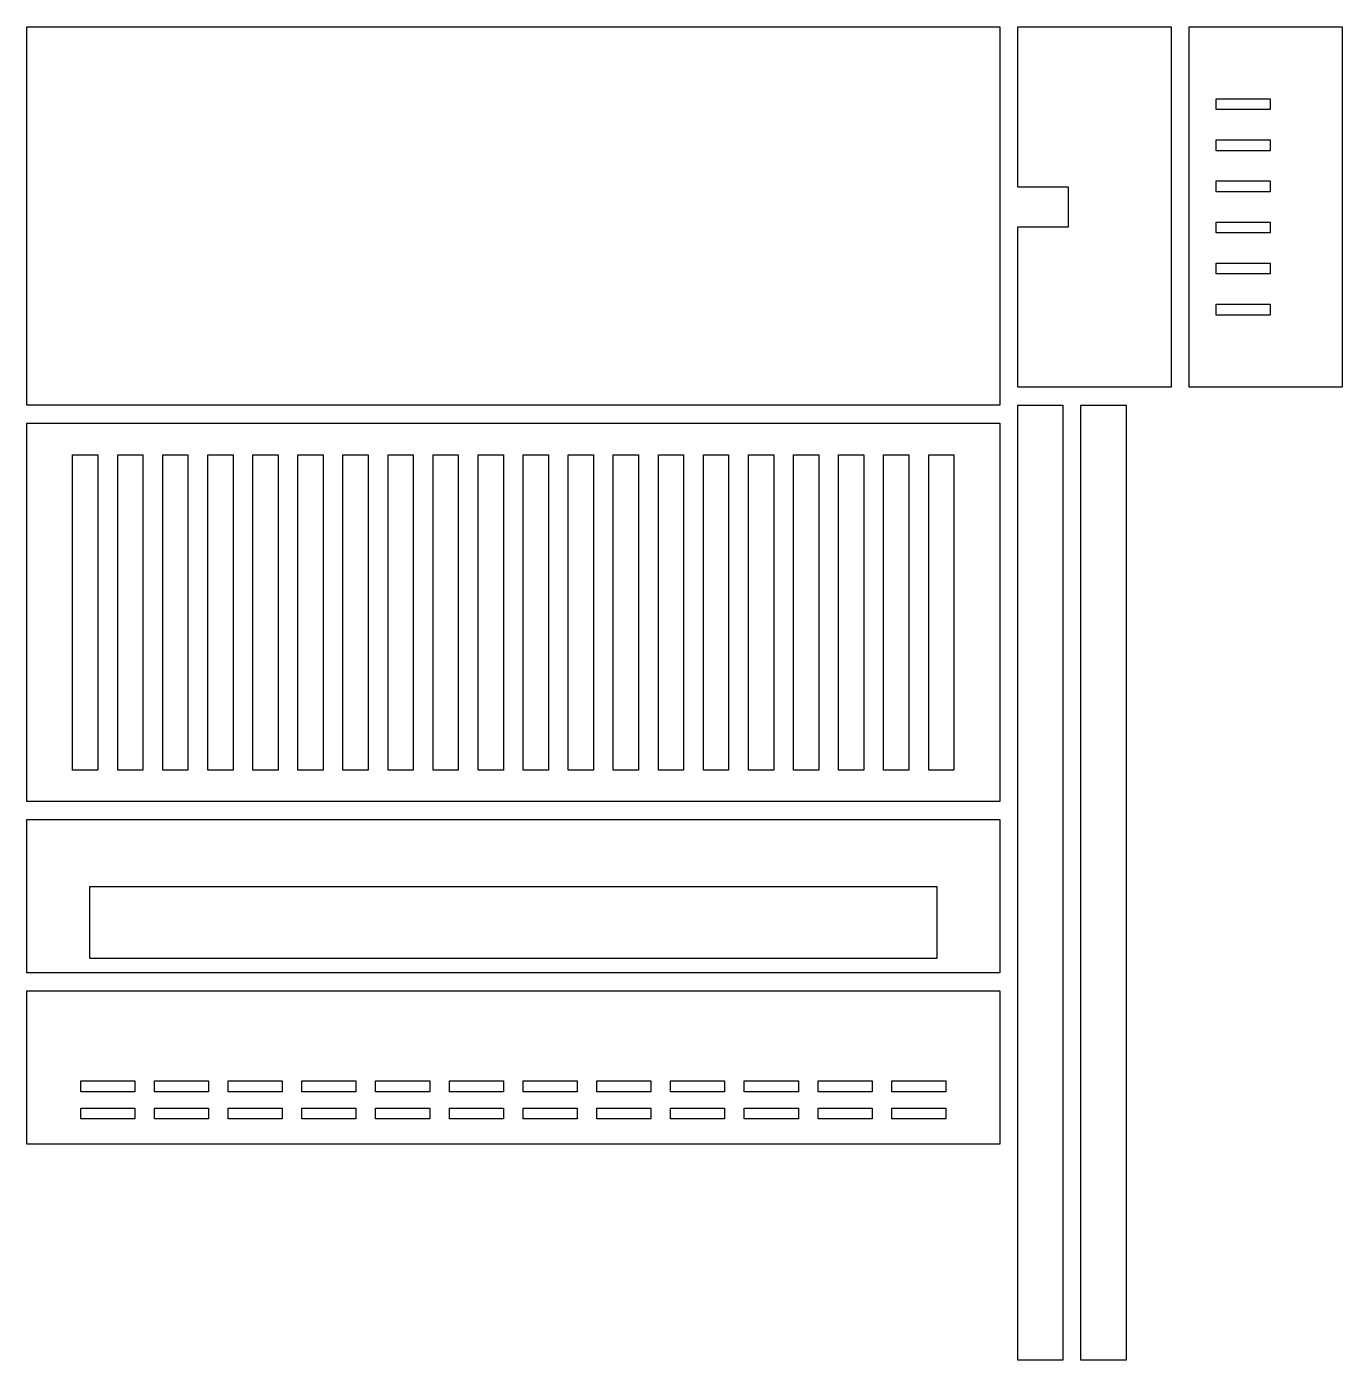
# Model space of a CAD drawing. Header units: millimetres. Extents: x 10 to 740, y 10 to 750.
import ezdxf

# ---------------------------------------------------------------- set-up
doc = ezdxf.new("R2010")
doc.units = ezdxf.units.MM

msp = doc.modelspace()

# ---------------------------------------------------------------- linework, layer by layer
at = {"layer": 'TAIERE', "color": 1}
for p, q in [((10, 750), (550, 750)), ((10, 540), (10, 750)), ((550, 750), (550, 540)), ((560, 661), (560, 750)), ((560, 750), (645, 750)), ((645, 750), (645, 550)), ((655, 550), (655, 750)), ((655, 750), (740, 750)), ((740, 750), (740, 550)), ((670, 704), (670, 710)), ((670, 710), (700, 710)), ((700, 704), (670, 704)), ((700, 710), (700, 704)), ((670, 681.2), (670, 687.2)), ((670, 687.2), (700, 687.2)), ((700, 681.2), (670, 681.2)), ((700, 687.2), (700, 681.2)), ((588, 661), (560, 661)), ((588, 639), (588, 661)), ((670, 658.4), (670, 664.4)), ((670, 664.4), (700, 664.4)), ((700, 664.4), (700, 658.4)), ((700, 658.4), (670, 658.4)), ((560, 550), (560, 639)), ((560, 639), (588, 639)), ((670, 635.6), (670, 641.6)), ((670, 641.6), (700, 641.6)), ((700, 641.6), (700, 635.6)), ((700, 635.6), (670, 635.6)), ((670, 612.8), (670, 618.8)), ((670, 618.8), (700, 618.8)), ((700, 618.8), (700, 612.8)), ((700, 612.8), (670, 612.8)), ((670, 590), (670, 596)), ((670, 596), (700, 596)), ((700, 596), (700, 590)), ((700, 590), (670, 590)), ((645, 550), (560, 550)), ((740, 550), (655, 550)), ((550, 540), (10, 540)), ((560, 10), (560, 540)), ((560, 540), (585, 540)), ((585, 540), (585, 10)), ((595, 10), (595, 540)), ((595, 540), (620, 540)), ((620, 540), (620, 10)), ((10, 530), (550, 530)), ((10, 320), (10, 530)), ((550, 530), (550, 320)), ((35.5, 512.5), (49.5, 512.5)), ((35.5, 337.5), (35.5, 512.5)), ((49.5, 512.5), (49.5, 337.5)), ((60.5, 512.5), (74.5, 512.5)), ((60.5, 337.5), (60.5, 512.5)), ((74.5, 512.5), (74.5, 337.5)), ((85.5, 512.5), (99.5, 512.5)), ((85.5, 337.5), (85.5, 512.5)), ((99.5, 512.5), (99.5, 337.5)), ((110.5, 512.5), (124.5, 512.5)), ((110.5, 337.5), (110.5, 512.5)), ((124.5, 512.5), (124.5, 337.5)), ((135.5, 512.5), (149.5, 512.5)), ((135.5, 337.5), (135.5, 512.5)), ((149.5, 512.5), (149.5, 337.5)), ((160.5, 512.5), (174.5, 512.5)), ((160.5, 337.5), (160.5, 512.5)), ((174.5, 512.5), (174.5, 337.5)), ((185.5, 512.5), (199.5, 512.5)), ((185.5, 337.5), (185.5, 512.5)), ((199.5, 512.5), (199.5, 337.5)), ((210.5, 512.5), (224.5, 512.5)), ((210.5, 337.5), (210.5, 512.5)), ((224.5, 512.5), (224.5, 337.5)), ((235.5, 512.5), (249.5, 512.5)), ((235.5, 337.5), (235.5, 512.5)), ((249.5, 512.5), (249.5, 337.5)), ((260.5, 512.5), (274.5, 512.5)), ((260.5, 337.5), (260.5, 512.5)), ((274.5, 512.5), (274.5, 337.5)), ((285.5, 512.5), (299.5, 512.5)), ((285.5, 337.5), (285.5, 512.5)), ((299.5, 512.5), (299.5, 337.5)), ((310.5, 512.5), (324.5, 512.5)), ((310.5, 337.5), (310.5, 512.5)), ((324.5, 512.5), (324.5, 337.5)), ((335.5, 512.5), (349.5, 512.5)), ((335.5, 337.5), (335.5, 512.5)), ((349.5, 512.5), (349.5, 337.5)), ((360.5, 512.5), (374.5, 512.5)), ((360.5, 337.5), (360.5, 512.5)), ((374.5, 512.5), (374.5, 337.5)), ((385.5, 512.5), (399.5, 512.5)), ((385.5, 337.5), (385.5, 512.5)), ((399.5, 512.5), (399.5, 337.5)), ((410.5, 512.5), (424.5, 512.5)), ((410.5, 337.5), (410.5, 512.5)), ((424.5, 512.5), (424.5, 337.5)), ((435.5, 512.5), (449.5, 512.5)), ((435.5, 337.5), (435.5, 512.5)), ((449.5, 512.5), (449.5, 337.5)), ((460.5, 512.5), (474.5, 512.5)), ((460.5, 337.5), (460.5, 512.5)), ((474.5, 512.5), (474.5, 337.5)), ((485.5, 512.5), (499.5, 512.5)), ((485.5, 337.5), (485.5, 512.5)), ((499.5, 512.5), (499.5, 337.5)), ((510.5, 512.5), (524.5, 512.5)), ((510.5, 337.5), (510.5, 512.5)), ((524.5, 512.5), (524.5, 337.5)), ((49.5, 337.5), (35.5, 337.5)), ((74.5, 337.5), (60.5, 337.5)), ((99.5, 337.5), (85.5, 337.5)), ((124.5, 337.5), (110.5, 337.5)), ((149.5, 337.5), (135.5, 337.5)), ((174.5, 337.5), (160.5, 337.5)), ((199.5, 337.5), (185.5, 337.5)), ((224.5, 337.5), (210.5, 337.5)), ((249.5, 337.5), (235.5, 337.5)), ((274.5, 337.5), (260.5, 337.5)), ((299.5, 337.5), (285.5, 337.5)), ((324.5, 337.5), (310.5, 337.5)), ((349.5, 337.5), (335.5, 337.5)), ((374.5, 337.5), (360.5, 337.5)), ((399.5, 337.5), (385.5, 337.5)), ((424.5, 337.5), (410.5, 337.5)), ((449.5, 337.5), (435.5, 337.5)), ((474.5, 337.5), (460.5, 337.5)), ((499.5, 337.5), (485.5, 337.5)), ((524.5, 337.5), (510.5, 337.5)), ((550, 320), (10, 320)), ((10, 310), (550, 310)), ((10, 225), (10, 310)), ((550, 310), (550, 225)), ((45, 273), (515, 273)), ((45, 233), (45, 273)), ((515, 273), (515, 233)), ((515, 233), (45, 233)), ((550, 225), (10, 225)), ((10, 215), (550, 215)), ((10, 130), (10, 215)), ((550, 215), (550, 130)), ((40, 165), (70, 165)), ((40, 159), (40, 165)), ((70, 165), (70, 159)), ((80.909, 165), (110.909, 165)), ((80.909, 159), (80.909, 165)), ((110.909, 165), (110.909, 159)), ((121.818, 165), (151.818, 165)), ((121.818, 159), (121.818, 165)), ((151.818, 165), (151.818, 159)), ((162.727, 165), (192.727, 165)), ((162.727, 159), (162.727, 165)), ((192.727, 165), (192.727, 159)), ((203.636, 165), (233.636, 165)), ((203.636, 159), (203.636, 165)), ((233.636, 165), (233.636, 159)), ((244.545, 165), (274.545, 165)), ((244.545, 159), (244.545, 165)), ((274.545, 165), (274.545, 159)), ((285.455, 165), (315.455, 165)), ((285.455, 159), (285.455, 165)), ((315.455, 165), (315.455, 159)), ((326.364, 165), (356.364, 165)), ((326.364, 159), (326.364, 165)), ((356.364, 165), (356.364, 159)), ((367.273, 165), (397.273, 165)), ((367.273, 159), (367.273, 165)), ((397.273, 165), (397.273, 159)), ((408.182, 165), (438.182, 165)), ((408.182, 159), (408.182, 165)), ((438.182, 165), (438.182, 159)), ((449.091, 165), (479.091, 165)), ((449.091, 159), (449.091, 165)), ((479.091, 165), (479.091, 159)), ((490, 165), (520, 165)), ((490, 159), (490, 165)), ((520, 165), (520, 159)), ((70, 159), (40, 159)), ((110.909, 159), (80.909, 159)), ((151.818, 159), (121.818, 159)), ((192.727, 159), (162.727, 159)), ((233.636, 159), (203.636, 159)), ((274.545, 159), (244.545, 159)), ((315.455, 159), (285.455, 159)), ((356.364, 159), (326.364, 159)), ((397.273, 159), (367.273, 159)), ((438.182, 159), (408.182, 159)), ((479.091, 159), (449.091, 159)), ((520, 159), (490, 159)), ((40, 150), (70, 150)), ((40, 144), (40, 150)), ((70, 150), (70, 144)), ((80.909, 150), (110.909, 150)), ((80.909, 144), (80.909, 150)), ((110.909, 150), (110.909, 144)), ((121.818, 150), (151.818, 150)), ((121.818, 144), (121.818, 150)), ((151.818, 150), (151.818, 144)), ((162.727, 150), (192.727, 150)), ((162.727, 144), (162.727, 150)), ((192.727, 150), (192.727, 144)), ((203.636, 150), (233.636, 150)), ((203.636, 144), (203.636, 150)), ((233.636, 150), (233.636, 144)), ((244.545, 150), (274.545, 150)), ((244.545, 144), (244.545, 150)), ((274.545, 150), (274.545, 144)), ((285.455, 150), (315.455, 150)), ((285.455, 144), (285.455, 150)), ((315.455, 150), (315.455, 144)), ((326.364, 150), (356.364, 150)), ((326.364, 144), (326.364, 150)), ((356.364, 150), (356.364, 144)), ((367.273, 150), (397.273, 150)), ((367.273, 144), (367.273, 150)), ((397.273, 150), (397.273, 144)), ((408.182, 150), (438.182, 150)), ((408.182, 144), (408.182, 150)), ((438.182, 150), (438.182, 144)), ((449.091, 150), (479.091, 150)), ((449.091, 144), (449.091, 150)), ((479.091, 150), (479.091, 144)), ((490, 150), (520, 150)), ((490, 144), (490, 150)), ((520, 150), (520, 144)), ((70, 144), (40, 144)), ((110.909, 144), (80.909, 144)), ((151.818, 144), (121.818, 144)), ((192.727, 144), (162.727, 144)), ((233.636, 144), (203.636, 144)), ((274.545, 144), (244.545, 144)), ((315.455, 144), (285.455, 144)), ((356.364, 144), (326.364, 144)), ((397.273, 144), (367.273, 144)), ((438.182, 144), (408.182, 144)), ((479.091, 144), (449.091, 144)), ((520, 144), (490, 144)), ((550, 130), (10, 130)), ((585, 10), (560, 10)), ((620, 10), (595, 10))]:
    msp.add_line(p, q, dxfattribs=at)

doc.saveas('drawing.dxf')
